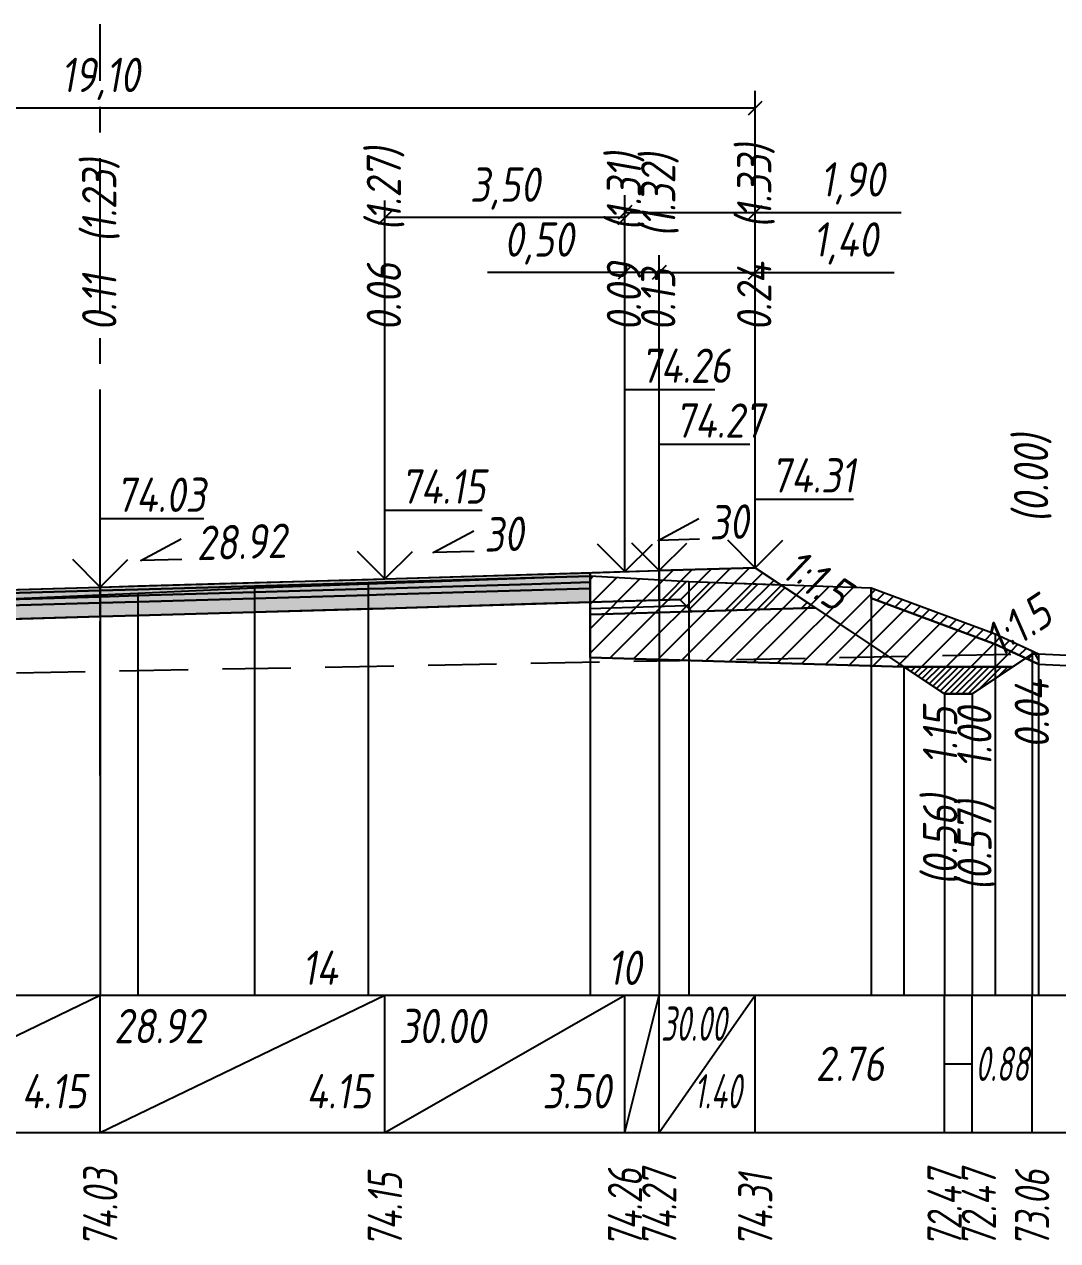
# Model space of a CAD drawing. Extents: x -717 to 1451, y -133302 to 233.
# Drawn here: x 155.9 to 231.3, y -33747.9 to -33659.2 of the extents above; entities that cross this region are included whole.
import ezdxf
from ezdxf.enums import TextEntityAlignment as Align

# ---------------------------------------------------------------- set-up
doc = ezdxf.new("R2010")
doc.units = 0
doc.linetypes.add('осевая2', pattern=[1.125, 0.75, -0.125, 0.125, -0.125])
doc.linetypes.add('штриховая', pattern=[0.75, 0.5, -0.25])
for name, color, linetype in [('Интерполированный поперечник', 2, 'Continuous'), ('Код_514', 1, 'Continuous'), ('Контур_0', 7, 'Continuous'), ('Контур_2521', 7, 'Continuous'), ('Контур_2564', 7, 'Continuous'), ('Контур_2660', 7, 'Continuous'), ('Контур_2665', 7, 'Continuous'), ('Контур_400', 7, 'Continuous'), ('Контур_508', 7, 'Continuous'), ('Контур_512', 7, 'Continuous'), ('Контур_513', 7, 'Continuous'), ('Контур_818', 7, 'Continuous'), ('Красный поперечник', 1, 'Continuous'), ('Объём_2501', 7, 'Continuous'), ('Объём_2564', 7, 'Continuous'), ('Объём_2650', 7, 'Continuous'), ('Объём_2660', 7, 'Continuous'), ('Объём_2661', 7, 'Continuous'), ('Объём_2662', 7, 'Continuous'), ('Объём_2663', 7, 'Continuous'), ('Объём_2664', 7, 'Continuous'), ('Объём_2665', 7, 'Continuous'), ('Объём_2666', 7, 'Continuous'), ('Объём_2667', 7, 'Continuous'), ('Объём_2668', 7, 'Continuous'), ('Объём_2669', 7, 'Continuous'), ('Объём_2675', 7, 'Continuous'), ('Объём_2753', 7, 'Continuous'), ('Ось', 1, 'осевая2'), ('Откосы', 7, 'Continuous'), ('Отметки покрытия', 7, 'Continuous'), ('Рабочие отметки', 7, 'Continuous'), ('Рабочие отметки доп.', 7, 'Continuous'), ('Слои выравнивания', 7, 'Continuous'), ('Таблица', 7, 'Continuous'), ('Уклоны проезжей части', 7, 'Continuous'), ('Черный поперечник', 3, 'Continuous')]:
    doc.layers.add(name, color=color, linetype=linetype)
for name, color, linetype, true_color in [('Контур_2540', 2, 'Continuous', 0xffff00), ('Контур_2560', 2, 'Continuous', 0xffff00), ('Контур_2561', 7, 'Continuous', 0xff8040), ('Контур_2562', 3, 'Continuous', 0x00ff00), ('Контур_2563', 7, 'Continuous', 0xff8000), ('Контур_2570', 7, 'Continuous', 0x80ff00), ('Контур_2725', 7, 'Continuous', 0x323232), ('Контур_2736', 4, 'Continuous', 0x00ffff), ('Контур_2737', 4, 'Continuous', 0x00ffff), ('Контур_2738', 4, 'Continuous', 0x00ffff), ('Контур_2739', 4, 'Continuous', 0x00ffff), ('Контур_2741', 4, 'Continuous', 0x00ffff), ('Контур_2742', 4, 'Continuous', 0x00ffff), ('Контур_2743', 4, 'Continuous', 0x00ffff), ('Контур_2744', 7, 'Continuous', 0xa4ffff), ('Контур_2745', 7, 'Continuous', 0xa4ffff), ('Контур_2747', 4, 'Continuous', 0x00ffff), ('Контур_2748', 4, 'Continuous', 0x00ffff), ('Контур_2749', 4, 'Continuous', 0x00ffff), ('Контур_2750', 4, 'Continuous', 0x00ffff), ('Контур_2751', 4, 'Continuous', 0x00ffff), ('Контур_2752', 4, 'Continuous', 0x00ffff), ('Контур_2760', 7, 'Continuous', 0x323232), ('Контур_2761', 7, 'Continuous', 0x323232), ('Контур_2762', 7, 'Continuous', 0x323232), ('Контур_2763', 7, 'Continuous', 0x323232), ('Контур_402', 7, 'Continuous', 0xff6464), ('Контур_703', 4, 'Continuous', 0x00ffff), ('Контур_705', 4, 'Continuous', 0x00ffff), ('Контур_707', 4, 'Continuous', 0x00ffff), ('Контур_720', 131, 'Continuous', 0xaaffff), ('Объём_2500', 7, 'Continuous', 0xc0c0c0), ('Объём_2520', 7, 'Continuous', 0x80ffff), ('Объём_2540', 2, 'Continuous', 0xffff00), ('Объём_2560', 2, 'Continuous', 0xffff00), ('Объём_2561', 7, 'Continuous', 0xff8040), ('Объём_2562', 3, 'Continuous', 0x00ff00), ('Объём_2563', 7, 'Continuous', 0xff8000), ('Объём_2570', 7, 'Continuous', 0x80ff00), ('Объём_2600', 7, 'Continuous', 0x808000), ('Объём_2620', 2, 'Continuous', 0xffff00), ('Объём_2746', 2, 'Continuous', 0xffff00)]:
    doc.layers.add(name, color=color, linetype=linetype, true_color=true_color)
doc.styles.get("Standard").update_dxf_attribs({"font": 'txt', "height": 2.5})
doc.styles.add('М', font='romand.shx', dxfattribs={"width": 0.8, "oblique": 10, "height": 2.5})
doc.dimstyles.new('ISO-25', dxfattribs={"dimtxt": 2.5, "dimasz": 2.5, "dimexe": 1.25, "dimexo": 0.625, "dimtad": 1, "dimtxsty": 'Standard', "dimcen": 2.5, "dimadec": 0, "dimazin": 0, "dimtfac": 1, "dimtmove": 0, "dimatfit": 3, "dimfxl": 1, "dimarcsym": 0})

# ---------------------------------------------------------------- blocks, each defined once
blk = doc.blocks.new('_Oblique')
at = {"color": 0, "linetype": 'ByBlock', "lineweight": -2}
blk.add_line((-0.5, -0.5), (0.5, 0.5), dxfattribs=at)
blk = doc.blocks.new('*D777')
at = {"color": 0, "lineweight": -2, "transparency": 16777216}
for p, q in [((202.236, -33698.483), (202.236, -33676.058)), ((209.236, -33698.273), (209.236, -33676.058)), ((202.236, -33677.308), (209.236, -33677.308)), ((209.236, -33677.308), (219.348, -33677.308))]:
    blk.add_line(p, q, dxfattribs=at)
at = {"layer": 'Defpoints', "color": 0, "transparency": 16777216}
for p in [(209.236, -33677.308), (202.236, -33699.108), (209.236, -33698.898)]:
    blk.add_point(p, dxfattribs=at)
at = {"color": 0, "lineweight": -2, "transparency": 16777216, "rotation": 180}
blk.add_blockref('_Oblique', (202.236, -33677.308), dxfattribs=at)
at = {"color": 0, "lineweight": -2, "transparency": 16777216}
blk.add_blockref('_Oblique', (209.236, -33677.308), dxfattribs=at)
at = {"color": 0, "transparency": 16777216, "insert": (215.807, -33675.195), "char_height": 2.5, "width": 8.75, "attachment_point": 5, "style": 'М'}
blk.add_mtext('1,40', dxfattribs=at)
blk = doc.blocks.new('*D779')
at = {"color": 0, "lineweight": -2, "transparency": 16777216}
for p, q in [((199.736, -33698.558), (199.736, -33676.058)), ((202.236, -33698.483), (202.236, -33676.058)), ((199.736, -33677.308), (189.703, -33677.308)), ((202.236, -33677.308), (199.736, -33677.308))]:
    blk.add_line(p, q, dxfattribs=at)
at = {"layer": 'Defpoints', "color": 0, "transparency": 16777216}
for p in [(202.236, -33677.308), (199.736, -33699.183), (202.236, -33699.108)]:
    blk.add_point(p, dxfattribs=at)
at = {"color": 0, "lineweight": -2, "transparency": 16777216, "rotation": 180}
blk.add_blockref('_Oblique', (199.736, -33677.308), dxfattribs=at)
at = {"color": 0, "lineweight": -2, "transparency": 16777216}
blk.add_blockref('_Oblique', (202.236, -33677.308), dxfattribs=at)
at = {"color": 0, "transparency": 16777216, "insert": (193.465, -33675.195), "char_height": 2.5, "width": 9.16667, "attachment_point": 5, "style": 'М'}
blk.add_mtext('0,50', dxfattribs=at)
blk = doc.blocks.new('*D781')
at = {"color": 0, "lineweight": -2, "transparency": 16777216}
for p, q in [((182.236, -33699.083), (182.236, -33672.058)), ((199.736, -33698.558), (199.736, -33672.058)), ((199.736, -33673.308), (182.236, -33673.308))]:
    blk.add_line(p, q, dxfattribs=at)
at = {"layer": 'Defpoints', "color": 0, "transparency": 16777216}
for p in [(182.236, -33673.308), (199.736, -33699.183), (182.236, -33699.708)]:
    blk.add_point(p, dxfattribs=at)
at = {"color": 0, "lineweight": -2, "transparency": 16777216, "rotation": 180}
blk.add_blockref('_Oblique', (182.236, -33673.308), dxfattribs=at)
at = {"color": 0, "lineweight": -2, "transparency": 16777216}
blk.add_blockref('_Oblique', (199.736, -33673.308), dxfattribs=at)
at = {"color": 0, "transparency": 16777216, "insert": (190.986, -33671.195), "char_height": 2.5, "width": 9.58333, "attachment_point": 5, "style": 'М'}
blk.add_mtext('3,50', dxfattribs=at)
blk = doc.blocks.new('*D782')
at = {"color": 0, "lineweight": -2, "transparency": 16777216}
for p, q in [((199.736, -33698.558), (199.736, -33671.678)), ((209.236, -33698.273), (209.236, -33671.678)), ((199.736, -33672.928), (209.236, -33672.928)), ((209.236, -33672.928), (219.867, -33672.928))]:
    blk.add_line(p, q, dxfattribs=at)
at = {"layer": 'Defpoints', "color": 0, "transparency": 16777216}
for p in [(199.736, -33672.928), (199.736, -33699.183), (209.236, -33698.898)]:
    blk.add_point(p, dxfattribs=at)
at = {"color": 0, "lineweight": -2, "transparency": 16777216, "rotation": 180}
blk.add_blockref('_Oblique', (199.736, -33672.928), dxfattribs=at)
at = {"color": 0, "lineweight": -2, "transparency": 16777216}
blk.add_blockref('_Oblique', (209.236, -33672.928), dxfattribs=at)
at = {"color": 0, "transparency": 16777216, "insert": (216.327, -33670.815), "char_height": 2.5, "width": 8.75, "attachment_point": 5, "style": 'М'}
blk.add_mtext('1,90', dxfattribs=at)
blk = doc.blocks.new('*D784')
at = {"color": 0, "lineweight": -2, "transparency": 16777216}
for p, q in [((113.736, -33701.163), (113.736, -33664.058)), ((209.236, -33698.273), (209.236, -33664.058)), ((113.736, -33665.308), (209.236, -33665.308))]:
    blk.add_line(p, q, dxfattribs=at)
at = {"layer": 'Defpoints', "color": 0, "transparency": 16777216}
for p in [(209.236, -33665.308), (209.236, -33698.898), (113.736, -33701.788)]:
    blk.add_point(p, dxfattribs=at)
at = {"color": 0, "lineweight": -2, "transparency": 16777216, "rotation": 180}
blk.add_blockref('_Oblique', (113.736, -33665.308), dxfattribs=at)
at = {"color": 0, "lineweight": -2, "transparency": 16777216}
blk.add_blockref('_Oblique', (209.236, -33665.308), dxfattribs=at)
at = {"color": 0, "transparency": 16777216, "insert": (161.486, -33663.195), "char_height": 2.5, "width": 10.41667, "attachment_point": 5, "style": 'М'}
blk.add_mtext('19,10', dxfattribs=at)

msp = doc.modelspace()

# ---------------------------------------------------------------- hatches: boundary and pattern name
at = {"layer": 'Объём_2563'}
h = msp.add_hatch(dxfattribs=at)
h.set_pattern_fill('ANSI31', color=256, scale=0.3)
h.paths.add_polyline_path([(204.61, -33702.024), (203.736, -33701.151), (202.236, -33701.196), (202.236, -33699.046), (209.236, -33698.836), (213.614, -33701.754)])
at = {"layer": 'Объём_2570'}
h = msp.add_hatch(dxfattribs=at)
h.set_pattern_fill('ANSI31', color=256, scale=0.2)
h.paths.add_polyline_path([(229.417, -33705.638), (226.716, -33704.411), (217.682, -33701.06), (217.682, -33700.31), (226.716, -33703.661), (229.417, -33704.888)])
at = {"layer": 'Объём_2600'}
h = msp.add_hatch(dxfattribs=at)
h.set_pattern_fill('ANSI31', color=6, scale=0.4)
h.paths.add_polyline_path([(220.062, -33706.053), (197.188, -33705.367), (197.188, -33699.422), (204.39, -33699.846), (217.682, -33700.31), (217.682, -33701.06), (226.716, -33704.411), (228.949, -33705.426), (228.008, -33706.053)])
h = msp.add_hatch(dxfattribs=at)
h.set_pattern_fill('HONEY', color=5, scale=0.3)
h.paths.add_polyline_path([(229.417, -33705.113), (229.893, -33705.104), (229.893, -33705.854), (228.949, -33705.426)])
at = {"layer": 'Объём_2620'}
h = msp.add_hatch(dxfattribs=at)
h.set_pattern_fill('ANSI31', color=2, scale=0.1)
h.paths.add_polyline_path([(220.062, -33706.053), (228.008, -33706.053), (225.035, -33708.035), (223.035, -33708.035)])
edge = h.paths.add_edge_path(flags=17)
edge.add_line((220.062, -33706.053), (223.035, -33708.035))
at = {"layer": 'Слои выравнивания'}
for color, points in [(2, [(161.486, -33700.246), (164.225, -33700.166), (172.736, -33699.92), (181.013, -33699.681), (182.236, -33699.646), (192.946, -33699.324), (197.188, -33699.197), (197.188, -33699.447), (192.946, -33699.574), (182.236, -33699.896), (181.013, -33699.931), (172.736, -33700.17), (164.225, -33700.416), (161.486, -33700.496)]), (3, [(161.486, -33700.496), (164.225, -33700.416), (172.736, -33700.17), (181.013, -33699.931), (182.236, -33699.896), (192.946, -33699.574), (197.188, -33699.447), (197.188, -33699.897), (192.946, -33700.024), (182.236, -33700.346), (181.013, -33700.381), (172.736, -33700.62), (164.225, -33700.866), (161.486, -33700.946)]), (4, [(161.486, -33700.946), (164.225, -33700.866), (172.736, -33700.62), (181.013, -33700.381), (182.236, -33700.346), (192.946, -33700.024), (197.188, -33699.897), (197.188, -33700.347), (192.946, -33700.474), (182.236, -33700.796), (181.013, -33700.831), (172.736, -33701.07), (164.225, -33701.316), (161.486, -33701.396)]), (2, [(147.609, -33700.647), (152.224, -33700.513), (161.486, -33700.246), (161.486, -33700.496), (152.224, -33700.763), (147.609, -33700.897)]), (3, [(147.609, -33700.897), (152.224, -33700.763), (161.486, -33700.496), (161.486, -33700.946), (152.224, -33701.213), (147.609, -33701.347)]), (4, [(147.609, -33701.347), (152.224, -33701.213), (161.486, -33700.946), (161.486, -33701.396), (152.224, -33701.663), (147.609, -33701.797)]), (5, [(161.486, -33701.396), (164.225, -33701.316), (172.736, -33701.07), (181.013, -33700.831), (182.236, -33700.796), (192.946, -33700.474), (197.188, -33700.347), (197.188, -33701.347), (192.946, -33701.474), (182.236, -33701.796), (181.013, -33701.831), (172.736, -33702.07), (164.225, -33702.316), (161.486, -33702.396)]), (5, [(147.609, -33701.797), (152.224, -33701.663), (161.486, -33701.396), (161.486, -33702.396), (152.224, -33702.663), (147.609, -33702.797)])]:
    msp.add_hatch(color=color, dxfattribs=at).paths.add_polyline_path(points)

# ---------------------------------------------------------------- linework, layer by layer
at = {"layer": 'Интерполированный поперечник', "linetype": 'штриховая', "ltscale": 10, "flags": 128}
msp.add_lwpolyline([(110.393, -33707.339), (229.893, -33705.104)], dxfattribs=at)
at = {"layer": 'Код_514'}
for p, q in [((140.736, -33740), (161.486, -33730)), ((161.486, -33740), (161.486, -33730)), ((161.486, -33740), (182.236, -33730)), ((182.236, -33740), (182.236, -33730)), ((182.236, -33740), (199.736, -33730)), ((199.736, -33740), (199.736, -33730)), ((199.736, -33740), (202.236, -33730)), ((202.236, -33740), (202.236, -33730)), ((202.236, -33740), (209.236, -33730)), ((209.236, -33740), (209.236, -33730)), ((223.035, -33740), (223.035, -33730)), ((225.035, -33740), (225.035, -33730)), ((229.417, -33740), (229.417, -33730)), ((223.035, -33735), (225.035, -33735))]:
    msp.add_line(p, q, dxfattribs=at)
at = {"layer": 'Контур_0', "flags": 128}
for points in [[(197.188, -33699.197), (202.236, -33699.046), (202.236, -33701.196), (197.188, -33701.347), (197.188, -33699.197), (197.188, -33699.197)], [(209.236, -33698.836), (218.946, -33705.309), (218.946, -33705.309), (218.946, -33705.309), (218.946, -33705.309), (218.946, -33705.309), (218.946, -33705.309), (218.946, -33705.309), (218.946, -33705.309), (218.946, -33705.309), (218.946, -33705.309), (218.946, -33705.309), (218.946, -33705.309), (218.946, -33705.309), (218.946, -33705.309), (223.035, -33708.035)], [(209.236, -33698.836), (218.946, -33705.309), (218.946, -33705.309), (218.946, -33705.309), (218.946, -33705.309), (218.946, -33705.309), (218.946, -33705.309), (218.946, -33705.309), (218.946, -33705.309), (218.946, -33705.309), (218.946, -33705.309), (218.946, -33705.309), (218.946, -33705.309), (218.946, -33705.309), (218.946, -33705.309), (223.035, -33708.035), (225.035, -33708.035), (229.417, -33705.113), (229.417, -33705.113), (229.417, -33705.113), (229.417, -33705.113), (229.417, -33705.113), (229.417, -33705.113), (229.417, -33705.113), (229.417, -33705.113), (229.417, -33705.113), (229.417, -33705.113), (229.417, -33705.113), (229.417, -33705.113), (229.417, -33705.113)], [(202.236, -33702.096), (197.188, -33702.247), (197.188, -33701.347), (203.736, -33701.151), (204.61, -33702.024), (202.236, -33702.096), (202.236, -33702.096)], [(202.236, -33701.196), (203.736, -33701.151), (204.61, -33702.024), (213.614, -33701.754)]]:
    msp.add_lwpolyline(points, dxfattribs=at)
at = {"layer": 'Контур_2521', "color": 250, "flags": 128}
msp.add_lwpolyline([(197.188, -33701.797), (204.173, -33701.587)], dxfattribs=at)
at = {"layer": 'Контур_2540', "flags": 128}
msp.add_lwpolyline([(199.736, -33702.171), (213.614, -33701.754), (220.062, -33706.053), (197.188, -33705.367), (197.188, -33702.247), (199.736, -33702.171), (199.736, -33702.171)], dxfattribs=at)
at = {"layer": 'Контур_2560', "flags": 128}
msp.add_lwpolyline([(202.236, -33699.046), (209.236, -33698.836), (209.236, -33698.836), (209.236, -33698.836)], dxfattribs=at)
at = {"layer": 'Контур_2561', "flags": 128}
msp.add_lwpolyline([(202.236, -33699.046), (202.236, -33699.046), (209.236, -33698.836), (209.236, -33698.836), (202.236, -33699.046)], dxfattribs=at)
at = {"layer": 'Контур_2562', "flags": 128}
msp.add_lwpolyline([(209.236, -33698.836), (209.236, -33698.836), (209.236, -33698.836), (209.236, -33698.836), (209.236, -33698.836)], dxfattribs=at)
at = {"layer": 'Контур_2563', "flags": 128}
msp.add_lwpolyline([(204.61, -33702.024), (203.736, -33701.151), (202.236, -33701.196), (202.236, -33699.046), (209.236, -33698.836), (213.614, -33701.754), (204.61, -33702.024), (204.61, -33702.024)], dxfattribs=at)
at = {"layer": 'Контур_2564', "flags": 128}
msp.add_lwpolyline([(202.236, -33699.046), (209.236, -33698.836)], dxfattribs=at)
at = {"layer": 'Контур_2570', "flags": 128}
msp.add_lwpolyline([(80, -33708.993), (96.34, -33708.667), (107.096, -33708.211), (110.393, -33708.089), (110.393, -33708.089), (117.384, -33706.187), (125.327, -33703.552), (125.327, -33702.802), (133.385, -33702.349), (147.609, -33701.419), (161.486, -33700.801), (164.225, -33700.679), (172.736, -33700.312), (181.013, -33700.003), (197.188, -33699.422), (204.39, -33699.846), (217.682, -33700.31), (217.682, -33701.06), (226.716, -33704.411), (229.893, -33705.854), (229.893, -33705.854), (237.123, -33706.205), (244.564, -33706.169), (254.417, -33707.469)], dxfattribs=at)
at = {"layer": 'Контур_2660', "flags": 128}
msp.add_lwpolyline([(197.188, -33705.367), (220.062, -33706.053)], dxfattribs=at)
at = {"layer": 'Контур_2665', "flags": 128}
msp.add_lwpolyline([(209.236, -33698.836), (209.236, -33698.836)], dxfattribs=at)
at = {"layer": 'Контур_2725', "flags": 128}
msp.add_lwpolyline([(147.609, -33702.797), (152.224, -33702.663), (161.486, -33702.396), (164.225, -33702.316), (172.736, -33702.07), (181.013, -33701.831), (182.236, -33701.796), (192.946, -33701.474), (197.188, -33701.347)], dxfattribs=at)
at = {"layer": 'Контур_2736', "flags": 128}
for points in [[(209.236, -33698.836), (218.946, -33705.309)], [(218.946, -33705.309), (223.035, -33708.035)]]:
    msp.add_lwpolyline(points, dxfattribs=at)
at = {"layer": 'Контур_2737', "flags": 128}
msp.add_lwpolyline([(218.946, -33705.309), (218.946, -33705.309)], dxfattribs=at)
at = {"layer": 'Контур_2738', "flags": 128}
msp.add_lwpolyline([(218.946, -33705.309), (218.946, -33705.309)], dxfattribs=at)
at = {"layer": 'Контур_2739', "flags": 128}
msp.add_lwpolyline([(218.946, -33705.309), (218.946, -33705.309)], dxfattribs=at)
at = {"layer": 'Контур_2741', "flags": 128}
msp.add_lwpolyline([(229.417, -33705.113), (229.417, -33705.113)], dxfattribs=at)
at = {"layer": 'Контур_2742', "flags": 128}
msp.add_lwpolyline([(229.417, -33705.113), (229.417, -33705.113)], dxfattribs=at)
at = {"layer": 'Контур_2743', "flags": 128}
msp.add_lwpolyline([(229.417, -33705.113), (229.417, -33705.113)], dxfattribs=at)
at = {"layer": 'Контур_2744', "flags": 128}
msp.add_lwpolyline([(229.417, -33705.113), (229.417, -33705.113)], dxfattribs=at)
msp.add_lwpolyline([(229.417, -33705.113), (229.417, -33705.113)], dxfattribs=at)
msp.add_lwpolyline([(229.417, -33705.113), (229.417, -33705.113)], dxfattribs=at)
msp.add_lwpolyline([(229.417, -33705.113), (229.417, -33705.113)], dxfattribs=at)
msp.add_lwpolyline([(229.417, -33705.113), (229.417, -33705.113)], dxfattribs=at)
msp.add_lwpolyline([(229.417, -33705.113), (229.417, -33705.113)], dxfattribs=at)
at = {"layer": 'Контур_2745', "flags": 128}
msp.add_lwpolyline([(218.946, -33705.309), (218.946, -33705.309)], dxfattribs=at)
msp.add_lwpolyline([(218.946, -33705.309), (218.946, -33705.309)], dxfattribs=at)
msp.add_lwpolyline([(218.946, -33705.309), (218.946, -33705.309)], dxfattribs=at)
msp.add_lwpolyline([(218.946, -33705.309), (218.946, -33705.309)], dxfattribs=at)
msp.add_lwpolyline([(218.946, -33705.309), (218.946, -33705.309)], dxfattribs=at)
msp.add_lwpolyline([(218.946, -33705.309), (218.946, -33705.309)], dxfattribs=at)
at = {"layer": 'Контур_2747', "flags": 128}
msp.add_lwpolyline([(218.946, -33705.309), (218.946, -33705.309)], dxfattribs=at)
at = {"layer": 'Контур_2748', "flags": 128}
msp.add_lwpolyline([(218.946, -33705.309), (218.946, -33705.309)], dxfattribs=at)
at = {"layer": 'Контур_2749', "flags": 128}
msp.add_lwpolyline([(218.946, -33705.309), (218.946, -33705.309)], dxfattribs=at)
at = {"layer": 'Контур_2750', "flags": 128}
msp.add_lwpolyline([(229.417, -33705.113), (229.417, -33705.113)], dxfattribs=at)
at = {"layer": 'Контур_2751', "flags": 128}
msp.add_lwpolyline([(229.417, -33705.113), (229.417, -33705.113)], dxfattribs=at)
at = {"layer": 'Контур_2752', "flags": 128}
msp.add_lwpolyline([(229.417, -33705.113), (229.417, -33705.113)], dxfattribs=at)
at = {"layer": 'Контур_2760', "flags": 128}
msp.add_lwpolyline([(147.609, -33700.647), (152.224, -33700.513), (161.486, -33700.246), (164.225, -33700.166), (172.736, -33699.92), (181.013, -33699.681), (182.236, -33699.646), (192.946, -33699.324), (197.188, -33699.197)], dxfattribs=at)
at = {"layer": 'Контур_2761', "flags": 128}
msp.add_lwpolyline([(147.609, -33700.897), (152.224, -33700.763), (161.486, -33700.496), (164.225, -33700.416), (172.736, -33700.17), (181.013, -33699.931), (182.236, -33699.896), (192.946, -33699.574), (197.188, -33699.447)], dxfattribs=at)
at = {"layer": 'Контур_2762', "flags": 128}
msp.add_lwpolyline([(147.609, -33701.347), (152.224, -33701.213), (161.486, -33700.946), (164.225, -33700.866), (172.736, -33700.62), (181.013, -33700.381), (182.236, -33700.346), (192.946, -33700.024), (197.188, -33699.897)], dxfattribs=at)
at = {"layer": 'Контур_2763', "flags": 128}
msp.add_lwpolyline([(147.609, -33701.797), (152.224, -33701.663), (161.486, -33701.396), (164.225, -33701.316), (172.736, -33701.07), (181.013, -33700.831), (182.236, -33700.796), (192.946, -33700.474), (197.188, -33700.347)], dxfattribs=at)
at = {"layer": 'Контур_400', "flags": 128}
for points in [[(161.486, -33700.246), (182.236, -33699.646), (199.736, -33699.121), (199.736, -33699.121), (199.736, -33699.121), (199.736, -33699.121), (199.736, -33699.121), (199.736, -33699.121), (202.236, -33699.046)], [(120.736, -33701.446), (123.236, -33701.371), (123.236, -33701.371), (123.236, -33701.371), (123.236, -33701.371), (123.236, -33701.371), (123.236, -33701.371), (140.736, -33700.846), (161.486, -33700.246)]]:
    msp.add_lwpolyline(points, dxfattribs=at)
at = {"layer": 'Контур_402', "flags": 128}
msp.add_lwpolyline([(107.45, -33705.917), (147.609, -33704.712), (147.609, -33702.797), (161.486, -33702.396), (182.236, -33701.796), (197.188, -33701.347), (197.188, -33705.367), (220.062, -33706.053)], dxfattribs=at)
at = {"layer": 'Контур_508', "flags": 128}
msp.add_lwpolyline([(104, -33710), (105, -33709.042), (105, -33707.55), (107.45, -33705.917), (147.609, -33704.712), (147.609, -33702.797), (161.486, -33702.396), (182.236, -33701.796), (197.188, -33701.347), (197.188, -33705.367), (220.062, -33706.053), (223.035, -33708.035), (225.035, -33708.035), (229.417, -33705.113)], dxfattribs=at)
at = {"layer": 'Контур_512', "flags": 128}
msp.add_lwpolyline([(197.188, -33705.367), (220.062, -33706.053), (223.035, -33708.035), (225.035, -33708.035), (229.417, -33705.113)], dxfattribs=at)
at = {"layer": 'Контур_513', "flags": 128}
msp.add_lwpolyline([(104, -33710), (105, -33709.042), (105, -33707.55), (107.45, -33705.917), (147.609, -33704.712), (147.609, -33702.797), (161.486, -33702.396), (182.236, -33701.796), (197.188, -33701.347), (197.188, -33705.367), (220.062, -33706.053), (223.035, -33708.035), (225.035, -33708.035), (229.417, -33705.113)], dxfattribs=at)
at = {"layer": 'Контур_703', "flags": 128}
msp.add_lwpolyline([(209.236, -33698.836), (218.946, -33705.309)], dxfattribs=at)
at = {"layer": 'Контур_705', "flags": 128}
msp.add_lwpolyline([(218.946, -33705.309), (218.946, -33705.309)], dxfattribs=at)
at = {"layer": 'Контур_707', "flags": 128}
msp.add_lwpolyline([(225.035, -33708.035), (229.417, -33705.113)], dxfattribs=at)
at = {"layer": 'Контур_720', "flags": 128}
msp.add_lwpolyline([(223.035, -33708.035), (225.035, -33708.035)], dxfattribs=at)
at = {"layer": 'Контур_818', "flags": 128}
msp.add_lwpolyline([(105, -33708.3), (107.096, -33708.211), (110.393, -33708.089), (110.393, -33708.089), (117.384, -33706.187), (125.327, -33703.552), (125.327, -33702.802), (133.385, -33702.349), (147.609, -33701.419), (161.486, -33700.801), (164.225, -33700.679), (172.736, -33700.312), (181.013, -33700.003), (197.188, -33699.422), (204.39, -33699.846), (217.682, -33700.31), (217.682, -33701.06), (226.716, -33704.411), (229.417, -33705.638)], dxfattribs=at)
at = {"layer": 'Красный поперечник'}
for p, q in [((182.236, -33699.646), (199.736, -33699.121)), ((199.736, -33699.121), (202.236, -33699.046)), ((202.236, -33699.046), (209.236, -33698.836)), ((209.236, -33698.836), (223.035, -33708.035)), ((161.486, -33700.246), (182.236, -33699.646)), ((140.736, -33700.846), (161.486, -33700.246)), ((197.188, -33705.367), (197.188, -33730)), ((225.035, -33708.035), (229.417, -33705.113)), ((229.417, -33705.113), (229.417, -33730)), ((220.062, -33706.053), (220.062, -33730)), ((223.035, -33708.035), (223.035, -33730)), ((223.035, -33708.035), (225.035, -33708.035)), ((225.035, -33708.035), (225.035, -33730))]:
    msp.add_line(p, q, dxfattribs=at)
at = {"layer": 'Объём_2500', "flags": 128}
msp.add_lwpolyline([(197.188, -33699.197), (202.236, -33699.046), (202.236, -33701.196), (197.188, -33701.347), (197.188, -33699.197), (197.188, -33699.197)], dxfattribs=at)
at = {"layer": 'Объём_2501', "flags": 128}
for points in [[(161.486, -33700.246), (182.236, -33699.646), (199.736, -33699.121), (199.736, -33699.121), (199.736, -33699.121), (199.736, -33699.121), (199.736, -33699.121), (199.736, -33699.121), (202.236, -33699.046)], [(120.736, -33701.446), (123.236, -33701.371), (123.236, -33701.371), (123.236, -33701.371), (123.236, -33701.371), (123.236, -33701.371), (123.236, -33701.371), (140.736, -33700.846), (161.486, -33700.246)]]:
    msp.add_lwpolyline(points, dxfattribs=at)
at = {"layer": 'Объём_2520', "color": 250, "flags": 128}
msp.add_lwpolyline([(202.236, -33702.096), (197.188, -33702.247), (197.188, -33701.347), (203.736, -33701.151), (204.61, -33702.024), (202.236, -33702.096), (202.236, -33702.096)], dxfattribs=at)
at = {"layer": 'Объём_2540', "flags": 128}
msp.add_lwpolyline([(199.736, -33702.171), (213.614, -33701.754), (220.062, -33706.053), (197.188, -33705.367), (197.188, -33702.247), (199.736, -33702.171), (199.736, -33702.171)], dxfattribs=at)
at = {"layer": 'Объём_2560', "flags": 128}
msp.add_lwpolyline([(202.236, -33699.046), (209.236, -33698.836), (209.236, -33698.836), (209.236, -33698.836)], dxfattribs=at)
at = {"layer": 'Объём_2561', "flags": 128}
msp.add_lwpolyline([(202.236, -33699.046), (202.236, -33699.046), (209.236, -33698.836), (209.236, -33698.836), (202.236, -33699.046)], dxfattribs=at)
at = {"layer": 'Объём_2562', "flags": 128}
msp.add_lwpolyline([(209.236, -33698.836), (209.236, -33698.836), (209.236, -33698.836), (209.236, -33698.836), (209.236, -33698.836)], dxfattribs=at)
at = {"layer": 'Объём_2563', "color": 250, "flags": 128}
msp.add_lwpolyline([(204.61, -33702.024), (203.736, -33701.151), (202.236, -33701.196), (202.236, -33699.046), (209.236, -33698.836), (213.614, -33701.754), (204.61, -33702.024), (204.61, -33702.024)], dxfattribs=at)
at = {"layer": 'Объём_2564', "flags": 128}
msp.add_lwpolyline([(202.236, -33699.046), (209.236, -33698.836)], dxfattribs=at)
at = {"layer": 'Объём_2570', "flags": 128}
msp.add_lwpolyline([(229.417, -33705.638), (226.716, -33704.411), (217.682, -33701.06), (217.682, -33700.31), (226.716, -33703.661), (229.417, -33704.888), (229.417, -33705.638), (229.417, -33705.638)], dxfattribs=at)
at = {"layer": 'Объём_2600', "color": 5, "flags": 128}
msp.add_lwpolyline([(229.417, -33705.113), (229.893, -33705.104), (229.893, -33705.854), (228.949, -33705.426), (229.417, -33705.113), (229.417, -33705.113)], dxfattribs=at)
at = {"layer": 'Объём_2620', "flags": 128}
msp.add_lwpolyline([(220.062, -33706.053), (228.008, -33706.053), (225.035, -33708.035), (223.035, -33708.035), (220.062, -33706.053), (220.062, -33706.053)], dxfattribs=at)
at = {"layer": 'Объём_2650', "color": 6, "flags": 128}
msp.add_lwpolyline([(220.062, -33706.053), (197.188, -33705.367), (197.188, -33699.422), (204.39, -33699.846), (217.682, -33700.31), (217.682, -33701.06), (226.716, -33704.411), (228.949, -33705.426), (228.008, -33706.053), (220.062, -33706.053), (220.062, -33706.053)], dxfattribs=at)
at = {"layer": 'Объём_2660', "flags": 128}
msp.add_lwpolyline([(197.188, -33705.367), (220.062, -33706.053)], dxfattribs=at)
at = {"layer": 'Объём_2661', "flags": 128}
msp.add_lwpolyline([(209.236, -33698.836), (218.946, -33705.309), (220.062, -33706.053)], dxfattribs=at)
at = {"layer": 'Объём_2662', "flags": 128}
msp.add_lwpolyline([(228.008, -33706.053), (229.417, -33705.113)], dxfattribs=at)
at = {"layer": 'Объём_2663', "flags": 128}
for points in [[(220.062, -33706.053), (223.035, -33708.035)], [(225.035, -33708.035), (228.008, -33706.053)]]:
    msp.add_lwpolyline(points, dxfattribs=at)
at = {"layer": 'Объём_2664', "flags": 128}
msp.add_lwpolyline([(223.035, -33708.035), (225.035, -33708.035)], dxfattribs=at)
at = {"layer": 'Объём_2665', "flags": 128}
msp.add_lwpolyline([(209.236, -33698.836), (209.236, -33698.836)], dxfattribs=at)
at = {"layer": 'Объём_2666', "flags": 128}
for points in [[(209.236, -33698.836), (218.946, -33705.309)], [(218.946, -33705.309), (220.062, -33706.053)]]:
    msp.add_lwpolyline(points, dxfattribs=at)
at = {"layer": 'Объём_2667', "flags": 128}
for points in [[(218.946, -33705.309), (218.946, -33705.309)], [(229.417, -33705.113), (229.417, -33705.113)]]:
    msp.add_lwpolyline(points, dxfattribs=at)
at = {"layer": 'Объём_2668', "flags": 128}
for points in [[(218.946, -33705.309), (218.946, -33705.309)], [(229.417, -33705.113), (229.417, -33705.113)]]:
    msp.add_lwpolyline(points, dxfattribs=at)
at = {"layer": 'Объём_2669', "flags": 128}
for points in [[(218.946, -33705.309), (218.946, -33705.309)], [(229.417, -33705.113), (229.417, -33705.113)]]:
    msp.add_lwpolyline(points, dxfattribs=at)
at = {"layer": 'Объём_2675', "flags": 128}
for points in [[(218.946, -33705.309), (218.946, -33705.309)], [(218.946, -33705.309), (218.946, -33705.309)], [(218.946, -33705.309), (218.946, -33705.309)], [(218.946, -33705.309), (218.946, -33705.309)], [(218.946, -33705.309), (218.946, -33705.309)], [(218.946, -33705.309), (218.946, -33705.309)], [(229.417, -33705.113), (229.417, -33705.113)], [(229.417, -33705.113), (229.417, -33705.113)], [(229.417, -33705.113), (229.417, -33705.113)], [(229.417, -33705.113), (229.417, -33705.113)], [(229.417, -33705.113), (229.417, -33705.113)], [(229.417, -33705.113), (229.417, -33705.113)]]:
    msp.add_lwpolyline(points, dxfattribs=at)
at = {"layer": 'Объём_2746', "flags": 128}
msp.add_lwpolyline([(204.39, -33699.846), (211.104, -33700.081), (220.062, -33706.053), (197.188, -33705.367), (197.188, -33699.422), (204.39, -33699.846), (204.39, -33699.846)], dxfattribs=at)
at = {"layer": 'Объём_2753', "flags": 128}
msp.add_lwpolyline([(197.188, -33699.197), (197.188, -33699.197)], dxfattribs=at)
at = {"layer": 'Ось', "ltscale": 15}
msp.add_line((161.486, -33713.971), (161.486, -33659.216), dxfattribs=at)
at = {"layer": 'Откосы', "color": 1, "flags": 128}
for points in [[(205.166, -33696.756), (202.167, -33696.846), (205.121, -33695.257)], [(188.751, -33697.64), (185.752, -33697.73), (188.706, -33696.141)], [(167.434, -33698.23), (164.435, -33698.317), (167.391, -33696.731)]]:
    msp.add_lwpolyline(points, dxfattribs=at)
at = {"layer": 'Отметки покрытия', "color": 1}
for p, q in [((199.736, -33699.121), (199.736, -33685.836)), ((199.736, -33685.836), (206.286, -33685.836)), ((202.236, -33699.046), (202.236, -33689.836)), ((202.236, -33689.836), (208.836, -33689.836)), ((209.236, -33698.836), (209.236, -33693.836)), ((209.236, -33693.836), (216.386, -33693.836)), ((182.236, -33699.646), (182.236, -33694.646)), ((182.236, -33694.646), (189.336, -33694.646)), ((161.486, -33700.246), (161.486, -33695.246)), ((161.486, -33695.246), (169.036, -33695.246)), ((199.736, -33699.121), (197.736, -33697.121)), ((199.736, -33699.121), (201.736, -33697.121)), ((202.236, -33699.046), (200.236, -33697.046)), ((202.236, -33699.046), (204.236, -33697.046)), ((209.236, -33698.836), (207.236, -33696.836)), ((209.236, -33698.836), (211.236, -33696.836)), ((161.486, -33700.246), (159.486, -33698.246)), ((161.486, -33700.246), (163.486, -33698.246)), ((182.236, -33699.646), (180.236, -33697.646)), ((182.236, -33699.646), (184.236, -33697.646))]:
    msp.add_line(p, q, dxfattribs=at)
at = {"layer": 'Слои выравнивания'}
for p, q in [((197.188, -33699.197), (197.188, -33730)), ((202.236, -33699.046), (202.236, -33730)), ((161.486, -33700.246), (161.486, -33730))]:
    msp.add_line(p, q, dxfattribs=at)
at = {"layer": 'Слои выравнивания', "color": 2, "flags": 128}
for points in [[(161.486, -33700.246), (164.225, -33700.166), (172.736, -33699.92), (181.013, -33699.681), (182.236, -33699.646), (192.946, -33699.324), (197.188, -33699.197), (197.188, -33699.447), (192.946, -33699.574), (182.236, -33699.896), (181.013, -33699.931), (172.736, -33700.17), (164.225, -33700.416), (161.486, -33700.496)], [(147.609, -33700.647), (152.224, -33700.513), (161.486, -33700.246), (161.486, -33700.496), (152.224, -33700.763), (147.609, -33700.897)]]:
    msp.add_lwpolyline(points, close=True, dxfattribs=at)
at = {"layer": 'Слои выравнивания', "color": 3, "flags": 128}
for points in [[(161.486, -33700.496), (164.225, -33700.416), (172.736, -33700.17), (181.013, -33699.931), (182.236, -33699.896), (192.946, -33699.574), (197.188, -33699.447), (197.188, -33699.897), (192.946, -33700.024), (182.236, -33700.346), (181.013, -33700.381), (172.736, -33700.62), (164.225, -33700.866), (161.486, -33700.946)], [(147.609, -33700.897), (152.224, -33700.763), (161.486, -33700.496), (161.486, -33700.946), (152.224, -33701.213), (147.609, -33701.347)]]:
    msp.add_lwpolyline(points, close=True, dxfattribs=at)
at = {"layer": 'Слои выравнивания', "color": 4, "flags": 128}
for points in [[(161.486, -33700.946), (164.225, -33700.866), (172.736, -33700.62), (181.013, -33700.381), (182.236, -33700.346), (192.946, -33700.024), (197.188, -33699.897), (197.188, -33700.347), (192.946, -33700.474), (182.236, -33700.796), (181.013, -33700.831), (172.736, -33701.07), (164.225, -33701.316), (161.486, -33701.396)], [(147.609, -33701.347), (152.224, -33701.213), (161.486, -33700.946), (161.486, -33701.396), (152.224, -33701.663), (147.609, -33701.797)]]:
    msp.add_lwpolyline(points, close=True, dxfattribs=at)
at = {"layer": 'Слои выравнивания', "color": 5, "flags": 128}
for points in [[(161.486, -33701.396), (164.225, -33701.316), (172.736, -33701.07), (181.013, -33700.831), (182.236, -33700.796), (192.946, -33700.474), (197.188, -33700.347), (197.188, -33701.347), (192.946, -33701.474), (182.236, -33701.796), (181.013, -33701.831), (172.736, -33702.07), (164.225, -33702.316), (161.486, -33702.396)], [(147.609, -33701.797), (152.224, -33701.663), (161.486, -33701.396), (161.486, -33702.396), (152.224, -33702.663), (147.609, -33702.797)]]:
    msp.add_lwpolyline(points, close=True, dxfattribs=at)
at = {"layer": 'Таблица'}
for p, q in [((80, -33730), (254.417, -33730)), ((80, -33740), (254.417, -33740))]:
    msp.add_line(p, q, dxfattribs=at)
at = {"layer": 'Черный поперечник', "color": 7}
for p, q in [((181.013, -33700.003), (181.013, -33730)), ((197.188, -33699.422), (197.188, -33730)), ((204.39, -33699.846), (204.39, -33730)), ((161.486, -33700.801), (161.486, -33730)), ((164.225, -33700.679), (164.225, -33730)), ((172.736, -33700.312), (172.736, -33730)), ((217.682, -33700.31), (217.682, -33730)), ((226.716, -33703.661), (226.716, -33730)), ((229.893, -33705.104), (229.893, -33730))]:
    msp.add_line(p, q, dxfattribs=at)
at = {"layer": 'Черный поперечник', "flags": 128}
msp.add_lwpolyline([(80, -33708.243), (96.34, -33707.917), (107.096, -33707.461), (110.393, -33707.339), (117.384, -33705.437), (125.327, -33702.802), (133.385, -33702.349), (147.609, -33701.419), (161.486, -33700.801), (164.225, -33700.679), (172.736, -33700.312), (181.013, -33700.003), (197.188, -33699.422), (204.39, -33699.846), (217.682, -33700.31), (226.716, -33703.661), (229.893, -33705.104), (237.123, -33705.455), (244.564, -33705.419), (254.417, -33706.719)], dxfattribs=at)

# ---------------------------------------------------------------- texts
at = {"layer": 'Код_514', "style": 'М', "oblique": 10}
for s, width, p in [('28.92', 0.8, (162.486, -33731)), ('30.00', 0.8, (183.236, -33731)), ('30.00', 0.6, (202.356, -33730.824))]:
    msp.add_text(s, height=2.5, dxfattribs=dict(at, width=width)).set_placement(p, align=Align.TOP_LEFT)
for s, width, p in [('2.76', 0.8, (216.136, -33735)), ('0.88', 0.6, (227.226, -33735))]:
    msp.add_text(s, height=2.5, dxfattribs=dict(at, width=width)).set_placement(p, align=Align.MIDDLE_CENTER)
for s, width, p in [('4.15', 0.8, (160.486, -33739)), ('4.15', 0.8, (181.236, -33739)), ('3.50', 0.8, (198.736, -33739)), ('1.40', 0.6, (208.236, -33739))]:
    msp.add_text(s, height=2.5, dxfattribs=dict(at, width=width)).set_placement(p, align=Align.BOTTOM_RIGHT)
at = {"layer": 'Код_514', "style": 'М', "oblique": 10, "width": 0.7}
for s, p in [('74.03', (161.486, -33748.382)), ('74.26', (199.736, -33748.382)), ('74.27', (202.236, -33748.382)), ('72.47', (223.035, -33748.382)), ('72.47', (225.535, -33748.382)), ('73.06', (229.417, -33748.382)), ('74.15', (182.236, -33748.382)), ('74.31', (209.236, -33748.382))]:
    msp.add_text(s, height=2.5, rotation=90, dxfattribs=at).set_placement(p, align=Align.MIDDLE_LEFT)
at = {"layer": 'Отметки покрытия', "color": 1, "style": 'М', "oblique": 10, "width": 0.8}
for s, p in [('74.26', (200.877, -33686.104)), ('74.27', (203.377, -33690.104)), ('74.31', (210.377, -33694.104)), ('74.15', (183.377, -33694.914)), ('74.03', (162.627, -33695.514))]:
    msp.add_text(s, height=2.5, dxfattribs=at).set_placement(p, align=Align.BOTTOM_LEFT)
at = {"layer": 'Рабочие отметки', "color": 1, "style": 'М', "oblique": 10, "width": 0.8}
for s, p in [('0.06', (182.158, -33681.586)), ('0.09', (199.658, -33681.586)), ('0.13', (202.158, -33681.586)), ('0.24', (209.158, -33681.586)), ('0.11', (161.408, -33681.586))]:
    msp.add_text(s, height=2.5, rotation=90, dxfattribs=at).set_placement(p, align=Align.MIDDLE_LEFT)
for s, p in [('0.04', (229.394, -33706.978)), ('1.15', (222.707, -33708.966)), ('1.00', (225.207, -33708.966))]:
    msp.add_text(s, height=2.5, rotation=90, dxfattribs=at).set_placement(p, align=Align.MIDDLE_RIGHT)
at = {"layer": 'Рабочие отметки доп.', "color": 1, "style": 'М', "oblique": 10, "width": 0.8}
for s, p in [('(1.27)', (182.158, -33674.286)), ('(1.33)', (209.158, -33674.086)), ('(1.23)', (161.408, -33675.136)), ('(1.31)', (199.658, -33674.286)), ('(1.32)', (202.158, -33674.736)), ('(0.00)', (229.339, -33695.544))]:
    msp.add_text(s, height=2.5, rotation=90, dxfattribs=at).set_placement(p, align=Align.MIDDLE_LEFT)
for s, p in [('(0.56)', (222.707, -33715.366)), ('(0.57)', (225.207, -33715.816))]:
    msp.add_text(s, height=2.5, rotation=90, dxfattribs=at).set_placement(p, align=Align.MIDDLE_RIGHT)
at = {"layer": 'Слои выравнивания', "style": 'М', "oblique": 10, "width": 0.8}
for s, p in [('14', (177.495, -33730)), ('10', (199.712, -33730))]:
    msp.add_text(s, height=2.5, dxfattribs=at).set_placement(p, align=Align.BOTTOM_CENTER)
at = {"layer": 'Уклоны проезжей части', "color": 1, "style": 'М', "oblique": 10, "width": 0.8}
for s, rotation, p in [('30', 1.71836, (207.371, -33697.5)), ('28.92', 1.65628, (171.832, -33698.946)), ('30', 1.71836, (190.956, -33698.384)), ('1:1.5', 326.30994, (212.622, -33701.394)), ('1:1.5', 33.69007, (229.51, -33704.721))]:
    msp.add_text(s, height=2.5, rotation=rotation, dxfattribs=at).set_placement(p, align=Align.BOTTOM_CENTER)

# ---------------------------------------------------------------- dimensions: what is measured, and where the dimension line sits
at = {"color": 5}
dim = msp.add_linear_dim(base=(209.236, -33665.308), p1=(113.736, -33701.788), p2=(209.236, -33698.898), angle=180, dimstyle='ISO-25', override={"dimasz": 1, "dimlfac": 0.2, "dimzin": 0, "dimtxsty": 'М', "dimblk1": 'Oblique', "dimblk2": 'Oblique', "dimsah": 1}, dxfattribs=at)
dim.commit()
dim.dimension.update_dxf_attribs({"geometry": '*D784', "text_midpoint": (161.486, -33663.195)})
dim = msp.add_linear_dim(base=(182.236, -33673.308), p1=(199.736, -33699.183), p2=(182.236, -33699.708), dimstyle='ISO-25', override={"dimasz": 1, "dimlfac": 0.2, "dimzin": 0, "dimtxsty": 'М', "dimblk1": 'Oblique', "dimblk2": 'Oblique', "dimsah": 1}, dxfattribs=at)
dim.commit()
dim.dimension.update_dxf_attribs({"geometry": '*D781', "text_midpoint": (190.986, -33671.195)})
dim = msp.add_linear_dim(base=(199.736, -33672.928), p1=(209.236, -33698.898), p2=(199.736, -33699.183), dimstyle='ISO-25', override={"dimasz": 1, "dimlfac": 0.2, "dimzin": 0, "dimtxsty": 'М', "dimblk1": 'Oblique', "dimblk2": 'Oblique', "dimsah": 1}, dxfattribs=at)
dim.commit()
dim.dimension.update_dxf_attribs({"geometry": '*D782', "text_midpoint": (216.327, -33672.928), "dimtype": 160})
for base, p1, p2, picture, middle in [((202.236, -33677.308), (199.736, -33699.183), (202.236, -33699.108), '*D779', (193.465, -33677.308)), ((209.236, -33677.308), (202.236, -33699.108), (209.236, -33698.898), '*D777', (215.807, -33677.308))]:
    dim = msp.add_linear_dim(base=base, p1=p1, p2=p2, angle=180, dimstyle='ISO-25', override={"dimasz": 1, "dimlfac": 0.2, "dimzin": 0, "dimtxsty": 'М', "dimblk1": 'Oblique', "dimblk2": 'Oblique', "dimsah": 1}, dxfattribs=at)
    dim.commit()
    dim.dimension.update_dxf_attribs({"geometry": picture, "text_midpoint": middle, "dimtype": 160})

doc.saveas('drawing.dxf')
